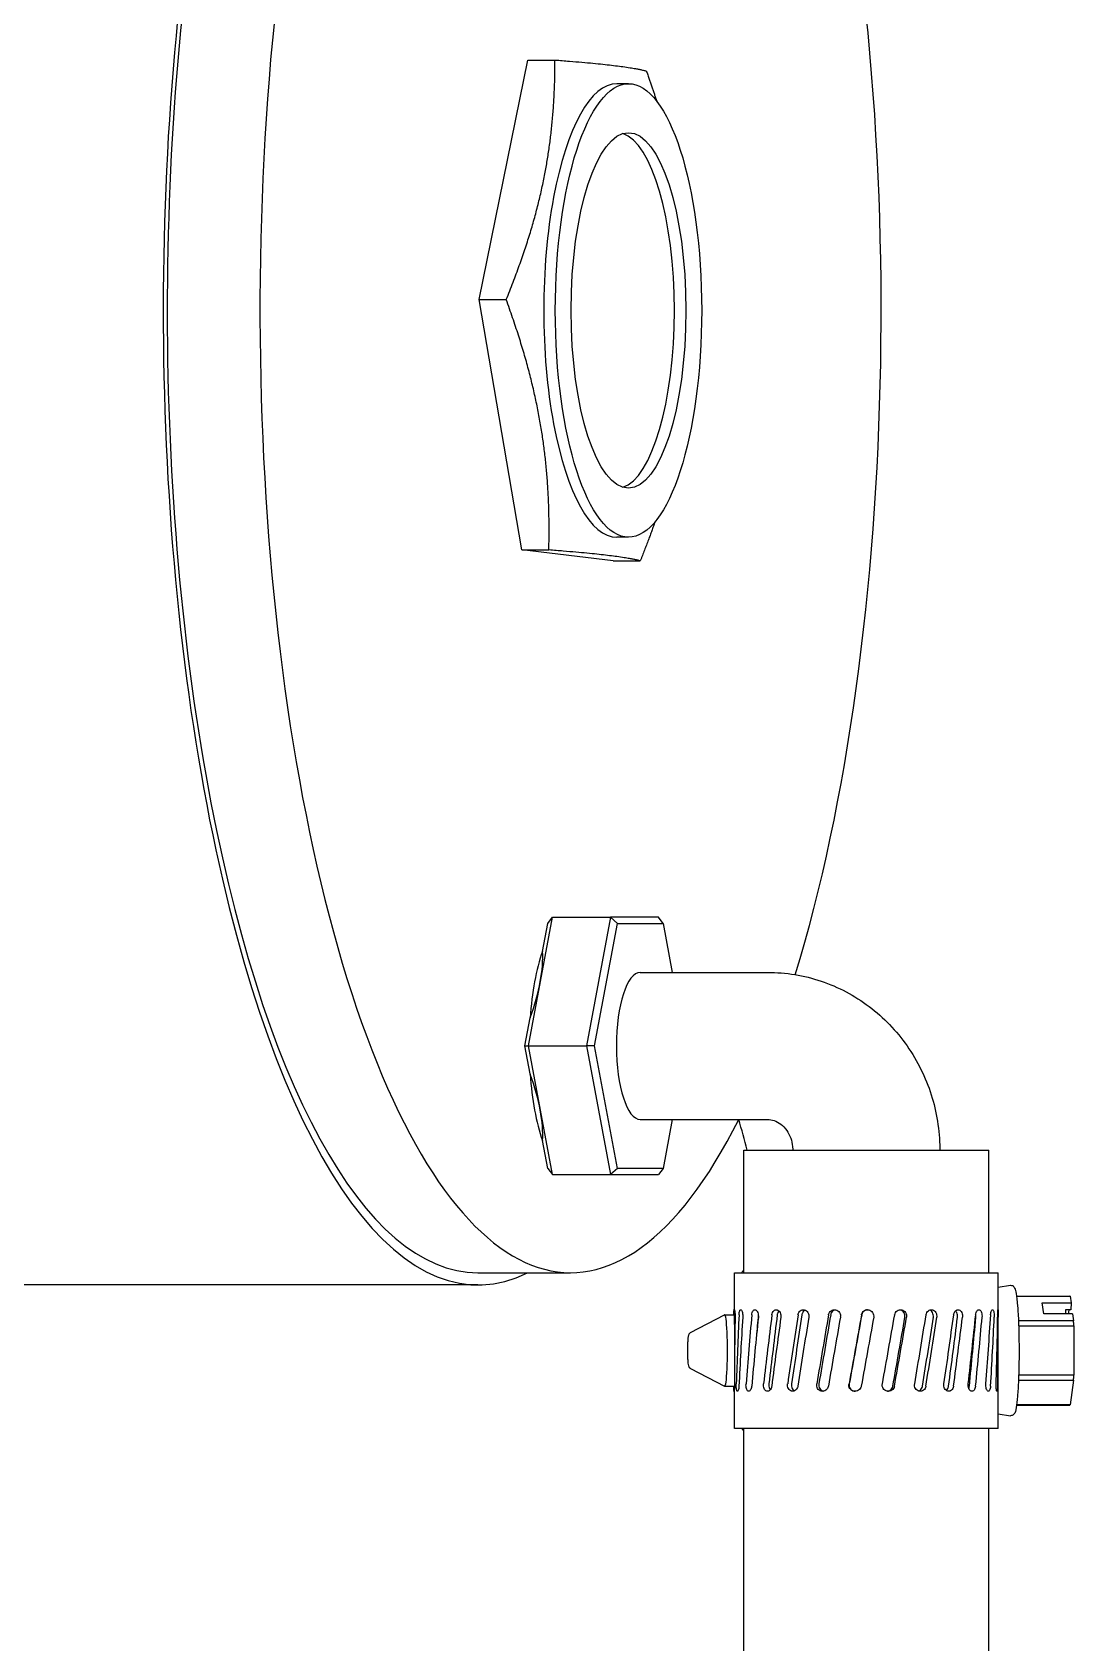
# Model space of a CAD drawing. Header units: millimetres. Extents: x -360063 to 84100, y -179792 to 59400.
# Drawn here: x 58910.1 to 58995.1, y 43916.5 to 44047.9 of the extents above; entities that cross this region are included whole.
import ezdxf

# ---------------------------------------------------------------- set-up
doc = ezdxf.new("R2010")
doc.units = ezdxf.units.MM
doc.header["$LTSCALE"] = 100
doc.layers.add('Visible', color=7, linetype='Continuous', lineweight=25)

msp = doc.modelspace()

# ---------------------------------------------------------------- linework, layer by layer
at = {"layer": 'Visible'}
for p, q in [((58946.61, 44026.05), (58950.58, 44045.6)), ((58950.58, 44045.6), (58952.79, 44045.6)), ((58958.79, 44043.67), (58957.85, 44043.67)), ((58950.09, 44005.63), (58946.61, 44026.05)), ((58946.61, 44026.05), (58948.81, 44026.05)), ((58958.79, 44006.67), (58957.85, 44006.67)), ((58957.54, 44004.74), (58950.09, 44005.63)), ((58950.09, 44005.63), (58952.29, 44005.63)), ((58957.54, 44004.74), (58959.75, 44004.74)), ((58950.62, 43965.17), (58952.58, 43975.67)), ((58952.2, 43975.17), (58952.58, 43975.67)), ((58952.58, 43975.67), (58957.31, 43975.67)), ((58957.31, 43975.67), (58955.35, 43965.17)), ((58961.23, 43975.67), (58957.31, 43975.67)), ((58957.88, 43975.17), (58957.31, 43975.67)), ((58961.61, 43975.17), (58961.23, 43975.67)), ((58951.77, 43972.88), (58952.2, 43975.17)), ((58956.01, 43965.17), (58957.88, 43975.17)), ((58957.88, 43975.17), (58961.61, 43975.17)), ((58961.61, 43975.17), (58962.35, 43971.17)), ((58959.74, 43971.17), (58970.15, 43971.17)), ((58950.33, 43965.17), (58950.76, 43967.46)), ((58950.76, 43962.88), (58950.33, 43965.17)), ((58950.33, 43965.17), (58950.62, 43965.17)), ((58952.58, 43954.67), (58950.62, 43965.17)), ((58950.62, 43965.17), (58955.35, 43965.17)), ((58956.01, 43965.17), (58955.35, 43965.17)), ((58955.35, 43965.17), (58957.31, 43954.67)), ((58957.88, 43955.17), (58956.01, 43965.17)), ((58959.74, 43959.17), (58970.15, 43959.17)), ((58962.35, 43959.17), (58961.61, 43955.17)), ((58952.2, 43955.17), (58951.77, 43957.46)), ((58968.2, 43956.67), (58988.2, 43956.67)), ((58968.2, 43946.67), (58968.2, 43956.67)), ((58988.2, 43946.67), (58988.2, 43956.67)), ((58952.2, 43955.17), (58952.58, 43954.67)), ((58952.58, 43954.67), (58957.31, 43954.67)), ((58957.88, 43955.17), (58957.31, 43954.67)), ((58957.31, 43954.67), (58961.23, 43954.67)), ((58961.61, 43955.17), (58957.88, 43955.17)), ((58961.61, 43955.17), (58961.23, 43954.67)), ((58946.49, 43946.67), (58954.06, 43946.67)), ((58967.43, 43946.67), (58988.96, 43946.67)), ((58967.43, 43942.45), (58967.43, 43946.67)), ((58988.96, 43943.4), (58988.96, 43946.67)), ((58946.49, 43945.67), (58875.51, 43945.67)), ((58988.96, 43945.48), (58989.97, 43945.64)), ((58990.46, 43944.76), (58994.84, 43944.76)), ((58990.46, 43944.76), (58994.82, 43944.76)), ((58992.69, 43943.31), (58992.56, 43944.2)), ((58992.56, 43944.2), (58994.92, 43944.2)), ((58994.84, 43944.76), (58994.92, 43944.2)), ((58994.92, 43944.2), (58994.89, 43943.63)), ((58963.86, 43941.79), (58966.63, 43943.24)), ((58966.64, 43943.24), (58967.43, 43943.24)), ((58995.12, 43942.74), (58990.62, 43942.74)), ((58995.04, 43943.31), (58992.69, 43943.31)), ((58994.46, 43943.63), (58994.45, 43943.31)), ((58994.89, 43943.63), (58994.46, 43943.63)), ((58995.04, 43943.31), (58995.12, 43942.74)), ((58988.96, 43933.97), (58988.96, 43942.65)), ((58990.64, 43942.33), (58995.14, 43942.33)), ((58995.14, 43942.33), (58995.14, 43938.31)), ((58963.86, 43938.85), (58966.63, 43937.4)), ((58990.62, 43937.9), (58995.12, 43937.9)), ((58995.14, 43938.31), (58990.64, 43938.31)), ((58995.12, 43937.9), (58994.84, 43935.88)), ((58966.64, 43937.4), (58967.43, 43937.4)), ((58967.43, 43933.97), (58967.43, 43937.17)), ((58988.96, 43935.16), (58989.97, 43935)), ((58994.84, 43935.88), (58990.46, 43935.88)), ((58990.46, 43935.87), (58994.82, 43935.87)), ((58988.96, 43933.97), (58967.43, 43933.97)), ((58968.2, 43876.87), (58968.2, 43933.97)), ((58988.2, 43876.87), (58988.2, 43933.97))]:
    msp.add_line(p, q, dxfattribs=at)
for centre, major_axis, ratio, start_param, end_param in [((58954.06, 44025.17), (0, -78.5), 0.322975, 0.808902, 2.221664), ((58946.49, 44025.17), (0, -79.5), 0.322975, 4.15579, 6.441962), ((58946.49, 44025.17), (0, -78.5), 0.322975, 4.147844, 6.283185), ((58954.06, 44025.17), (0, -78.5), 0.322975, 4.147844, 6.855288), ((58957.85, 44025.17), (0, 18.5), 0.322975, 0, 3.141593), ((58957.85, 44025.17), (0, 14.5), 0.322975, 3.242809, 6.181969), ((58954.06, 43965.17), (0, 10.48), 0.322975, 0.744132, 1.350263), ((58944.6, 43965.17), (5.99, 10.22), 0.388758, 5.157069, 5.7632), ((58959.74, 43965.17), (0, -6), 0.322975, 3.141593, 6.283185), ((58954.06, 43965.17), (0, 10.48), 0.322975, 1.79133, 2.39746), ((58944.6, 43965.17), (-5.99, 10.22), 0.388758, 3.661578, 4.267709), ((58624.49, 43800.17), (0, -476.5), 0.764292, 1.905444, 1.911004), ((58969.13, 43946.05), (0.72, 1.23), 0.878097, 1.393527, 1.57699), ((58994.82, 43940.32), (0, 4.44), 0.080642, 6.229895, 6.283185), ((58966.64, 43940.32), (0, 2.92), 0.080642, 3.099369, 6.325409), ((58978.2, 43943.18), (-0.14, -59.61), 0.180641, 4.712047, 4.772882), ((58978.2, 43937.46), (-0.14, -59.61), 0.180641, 4.619073, 4.713549), ((58978.2, 43943.18), (-2.92, -59.61), 0.173915, 4.720144, 4.814621), ((58978.2, 43937.46), (-2.92, -59.61), 0.173915, 4.62717, 4.721647), ((58978.2, 43943.18), (-5.48, -59.61), 0.155568, 4.72593, 4.820407), ((58978.2, 43937.46), (-5.48, -59.61), 0.155568, 4.632956, 4.727433), ((58978.2, 43943.18), (5.17, 56.23), 0.155568, 1.584292, 1.615566), ((58978.2, 43943.18), (-7.64, -59.61), 0.127293, 4.727958, 4.822435), ((58978.2, 43943.18), (7.21, 56.23), 0.127293, 1.586321, 1.686484), ((58978.2, 43937.46), (-7.64, -59.61), 0.127293, 4.634984, 4.729461), ((58978.2, 43943.18), (-9.29, -59.61), 0.091383, 4.72588, 4.820356), ((58978.2, 43943.18), (8.76, 56.23), 0.091383, 1.584242, 1.684405), ((58978.2, 43937.46), (-9.29, -59.61), 0.091383, 4.632906, 4.727382), ((58978.2, 43943.18), (-10.34, -59.61), 0.050322, 4.720369, 4.814846), ((58978.2, 43943.18), (9.76, 56.24), 0.050322, 1.578731, 1.678895), ((58978.2, 43937.46), (-10.34, -59.61), 0.050322, 4.627395, 4.721872), ((58978.2, 43943.18), (-10.76, -59.61), 0.006555, 4.712821, 4.807298), ((58978.2, 43943.18), (10.15, 56.24), 0.006555, 1.571183, 1.671347), ((58978.2, 43937.46), (-10.76, -59.61), 0.006555, 4.619847, 4.714324), ((58978.2, 43943.18), (-10.53, -59.61), 0.037558, 1.483708, 1.578185), ((58978.2, 43937.46), (9.94, 56.24), 0.037558, 4.718229, 4.818393), ((58978.2, 43937.46), (-10.53, -59.61), 0.037558, 1.576682, 1.671159), ((58978.2, 43943.18), (-9.67, -59.61), 0.079669, 1.489989, 1.584466), ((58978.2, 43937.46), (9.12, 56.23), 0.079669, 4.724511, 4.824674), ((58978.2, 43937.46), (-9.67, -59.61), 0.079669, 1.582963, 1.67744), ((58978.2, 43943.18), (8.19, 59.61), 0.117361, 4.634784, 4.729261), ((58978.2, 43937.46), (-7.72, -56.23), 0.117361, 1.586121, 1.686284), ((58978.2, 43937.46), (8.19, 59.61), 0.117361, 4.727758, 4.822235), ((58978.2, 43943.18), (6.16, 59.61), 0.148147, 4.633984, 4.728461), ((58978.2, 43937.46), (-5.82, -56.23), 0.148147, 1.585321, 1.685484), ((58978.2, 43937.46), (6.16, 59.61), 0.148147, 4.726958, 4.821435), ((58978.2, 43943.18), (3.7, 59.61), 0.169641, 4.629206, 4.723682), ((58978.2, 43937.46), (3.7, 59.61), 0.169641, 4.72218, 4.816656), ((58978.2, 43943.18), (0.97, 59.61), 0.179925, 4.621585, 4.716062), ((58978.2, 43937.46), (0.97, 59.61), 0.179925, 4.714559, 4.809036), ((58994.82, 43940.32), (0, 3.43), 0.080642, 0.261344, 0.513337), ((58994.82, 43940.32), (0, -4.44), 0.080642, 2.041105, 2.147685), ((58994.82, 43940.32), (0, -4.44), 0.080642, 0.993907, 1.100488), ((58994.82, 43940.32), (0, -4.44), 0.080642, 0, 0.05329), ((58969.13, 43934.59), (0.72, -1.23), 0.878097, 4.706195, 4.889658)]:
    msp.add_ellipse(centre, major_axis=major_axis, ratio=ratio, start_param=start_param, end_param=end_param, dxfattribs=at)
for major_axis in [(0, -18.5), (0, -14.5)]:
    msp.add_ellipse((58958.79, 44025.17), major_axis=major_axis, ratio=0.322975, dxfattribs=at)
for points, weights in [([(58948.81, 44026.05), (58952.79, 44035.82), (58952.79, 44045.6)], [1.12544641671, 1.29955358329, 1.12544641671]), ([(58952.79, 44045.6), (58958.5, 44045.16), (58960.24, 44044.71)], [1.12544641671, 1.29955358329, 1.12544641671]), ([(58960.24, 44044.71), (58960.7, 44043.44), (58961.09, 44042.24)], [1.12544641671, 1.14450857863, 1.15939669047]), ([(58952.29, 44005.63), (58952.54, 44015.84), (58948.81, 44026.05)], [1.12544641671, 1.29955358329, 1.12544641671]), ([(58960.95, 44007.92), (58960.41, 44006.39), (58959.75, 44004.74)], [1.16963757584, 1.1514154061, 1.12544641671]), ([(58959.75, 44004.74), (58958.01, 44005.18), (58952.29, 44005.63)], [1.12544641671, 1.29955358329, 1.12544641671])]:
    msp.add_rational_spline(points, weights, degree=2, dxfattribs=at)
for points, knots in [([(58970.15, 43971.17), (58971.63, 43971.17), (58973.11, 43970.93), (58975.92, 43969.98), (58977.24, 43969.28), (58979.62, 43967.49), (58980.67, 43966.4), (58982.38, 43963.95), (58983.05, 43962.6), (58983.95, 43959.77), (58984.18, 43958.29), (58984.2, 43956.76), (58984.2, 43956.71), (58984.2, 43956.67)], [1.570796, 1.570796, 1.570796, 1.570796, 1.879113, 1.879113, 2.189815, 2.189815, 2.503975, 2.503975, 2.818134, 2.818134, 3.132293, 3.132293, 3.141593, 3.141593, 3.141593, 3.141593]), ([(58970.15, 43959.17), (58970.33, 43959.17), (58970.51, 43959.14), (58970.87, 43959.02), (58971.05, 43958.92), (58971.4, 43958.65), (58971.57, 43958.48), (58971.84, 43958.08), (58971.95, 43957.87), (58972.11, 43957.42), (58972.16, 43957.2), (58972.19, 43956.87), (58972.2, 43956.77), (58972.2, 43956.67)], [1.570796, 1.570796, 1.570796, 1.570796, 1.884956, 1.884956, 2.199115, 2.199115, 2.513274, 2.513274, 2.788236, 2.788236, 3.03508, 3.03508, 3.141593, 3.141593, 3.141593, 3.141593]), ([(58989.97, 43945.64), (58990.02, 43945.64), (58990.08, 43945.63), (58990.17, 43945.6), (58990.2, 43945.57), (58990.27, 43945.5), (58990.29, 43945.45), (58990.36, 43945.29), (58990.4, 43945.16), (58990.47, 43944.72), (58990.51, 43944.37), (58990.58, 43943.56), (58990.61, 43943.1), (58990.65, 43942.12), (58990.66, 43941.59), (58990.67, 43940.51), (58990.67, 43939.96), (58990.66, 43938.89), (58990.64, 43938.37), (58990.6, 43937.41), (58990.57, 43936.97), (58990.51, 43936.21), (58990.47, 43935.9), (58990.38, 43935.4), (58990.41, 43935.26), (58990.18, 43935.06), (58990.16, 43935.04), (58990.07, 43935.01), (58990.02, 43935), (58989.97, 43935)], [6.271049, 6.271049, 6.271049, 6.271049, 6.316501, 6.316501, 6.366672, 6.366672, 6.459585, 6.459585, 6.709024, 6.709024, 7.061749, 7.061749, 7.387265, 7.387265, 7.709425, 7.709425, 8.030779, 8.030779, 8.352167, 8.352167, 8.674483, 8.674483, 9.000617, 9.000617, 9.353735, 9.353735, 9.39191, 9.39191, 9.436914, 9.436914, 9.436914, 9.436914]), ([(58967.43, 43943.22), (58967.43, 43943.26), (58967.43, 43943.29), (58967.43, 43943.39), (58967.43, 43943.45), (58967.43, 43943.54), (58967.43, 43943.58), (58967.44, 43943.63), (58967.44, 43943.64), (58967.45, 43943.64), (58967.45, 43943.63), (58967.46, 43943.58), (58967.47, 43943.54), (58967.48, 43943.45), (58967.48, 43943.39), (58967.49, 43943.26), (58967.49, 43943.2), (58967.49, 43943.1), (58967.49, 43943.07), (58967.49, 43943.04)], [-0.297539, -0.297539, -0.297539, -0.297539, -0.2872549, -0.2872549, -0.2681189, -0.2681189, -0.2489743, -0.2489743, -0.2298297, -0.2298297, -0.210663, -0.210663, -0.1914964, -0.1914964, -0.1723459, -0.1723459, -0.1531954, -0.1531954, -0.1443422, -0.1443422, -0.1443422, -0.1443422]), ([(58967.81, 43943.22), (58967.81, 43943.26), (58967.81, 43943.29), (58967.82, 43943.39), (58967.83, 43943.45), (58967.86, 43943.54), (58967.87, 43943.58), (58967.91, 43943.63), (58967.93, 43943.64), (58967.97, 43943.64), (58967.99, 43943.63), (58968.03, 43943.58), (58968.05, 43943.54), (58968.08, 43943.45), (58968.09, 43943.39), (58968.11, 43943.26), (58968.12, 43943.2), (58968.12, 43943.1), (58968.12, 43943.07), (58968.11, 43943.04)], [-0.297539, -0.297539, -0.297539, -0.297539, -0.2872549, -0.2872549, -0.2681189, -0.2681189, -0.2489743, -0.2489743, -0.2298297, -0.2298297, -0.2106519, -0.2106519, -0.191474, -0.191474, -0.1723347, -0.1723347, -0.1531954, -0.1531954, -0.1443419, -0.1443419, -0.1443419, -0.1443419]), ([(58968.85, 43943.22), (58968.85, 43943.26), (58968.86, 43943.29), (58968.88, 43943.39), (58968.9, 43943.45), (58968.94, 43943.54), (58968.97, 43943.58), (58969.04, 43943.63), (58969.07, 43943.64), (58969.14, 43943.64), (58969.18, 43943.63), (58969.25, 43943.58), (58969.28, 43943.54), (58969.33, 43943.45), (58969.35, 43943.39), (58969.38, 43943.26), (58969.39, 43943.2), (58969.39, 43943.1), (58969.39, 43943.07), (58969.39, 43943.04)], [-0.297539, -0.297539, -0.297539, -0.297539, -0.2872549, -0.2872549, -0.2681189, -0.2681189, -0.2489743, -0.2489743, -0.2298297, -0.2298297, -0.2106519, -0.2106519, -0.191474, -0.191474, -0.1723347, -0.1723347, -0.1531954, -0.1531954, -0.1443419, -0.1443419, -0.1443419, -0.1443419]), ([(58970.49, 43943.22), (58970.49, 43943.26), (58970.5, 43943.29), (58970.53, 43943.39), (58970.56, 43943.45), (58970.62, 43943.54), (58970.66, 43943.58), (58970.75, 43943.63), (58970.8, 43943.64), (58970.89, 43943.64), (58970.94, 43943.63), (58971.04, 43943.58), (58971.08, 43943.54), (58971.15, 43943.45), (58971.18, 43943.39), (58971.22, 43943.26), (58971.23, 43943.2), (58971.23, 43943.1), (58971.23, 43943.07), (58971.22, 43943.04)], [-0.297539, -0.297539, -0.297539, -0.297539, -0.2872549, -0.2872549, -0.2681189, -0.2681189, -0.2489743, -0.2489743, -0.2298297, -0.2298297, -0.210663, -0.210663, -0.1914964, -0.1914964, -0.1723459, -0.1723459, -0.1531954, -0.1531954, -0.1443422, -0.1443422, -0.1443422, -0.1443422]), ([(58971.07, 43943.54), (58971.05, 43943.53), (58971.04, 43943.51), (58970.99, 43943.45), (58970.97, 43943.39), (58970.94, 43943.29), (58970.93, 43943.26), (58970.93, 43943.22)], [0.2603041, 0.2603041, 0.2603041, 0.2603041, 0.26814613, 0.26814613, 0.28728214, 0.28728214, 0.29756626, 0.29756626, 0.29756626, 0.29756626]), ([(58972.62, 43943.22), (58972.63, 43943.26), (58972.64, 43943.29), (58972.67, 43943.39), (58972.71, 43943.45), (58972.78, 43943.54), (58972.83, 43943.58), (58972.94, 43943.63), (58973, 43943.64), (58973.11, 43943.64), (58973.17, 43943.63), (58973.28, 43943.58), (58973.34, 43943.54), (58973.42, 43943.45), (58973.45, 43943.39), (58973.5, 43943.26), (58973.51, 43943.2), (58973.51, 43943.1), (58973.51, 43943.07), (58973.5, 43943.04)], [-0.297539, -0.297539, -0.297539, -0.297539, -0.2872549, -0.2872549, -0.2681189, -0.2681189, -0.2489743, -0.2489743, -0.2298297, -0.2298297, -0.210663, -0.210663, -0.1914964, -0.1914964, -0.1723459, -0.1723459, -0.1531954, -0.1531954, -0.1443422, -0.1443422, -0.1443422, -0.1443422]), ([(58973.22, 43943.61), (58973.21, 43943.61), (58973.21, 43943.6), (58973.15, 43943.58), (58973.1, 43943.54), (58973.02, 43943.45), (58972.99, 43943.39), (58972.95, 43943.29), (58972.94, 43943.26), (58972.94, 43943.22)], [0.2475004, 0.2475004, 0.2475004, 0.2475004, 0.24900042, 0.24900042, 0.26814613, 0.26814613, 0.28728214, 0.28728214, 0.29756626, 0.29756626, 0.29756626, 0.29756626]), ([(58975.11, 43943.22), (58975.12, 43943.26), (58975.13, 43943.29), (58975.17, 43943.39), (58975.2, 43943.45), (58975.29, 43943.54), (58975.35, 43943.58), (58975.47, 43943.63), (58975.53, 43943.64), (58975.66, 43943.64), (58975.72, 43943.63), (58975.85, 43943.58), (58975.9, 43943.54), (58975.99, 43943.45), (58976.03, 43943.39), (58976.08, 43943.26), (58976.09, 43943.2), (58976.09, 43943.1), (58976.09, 43943.07), (58976.08, 43943.04)], [-0.297539, -0.297539, -0.297539, -0.297539, -0.2872549, -0.2872549, -0.2681189, -0.2681189, -0.2489743, -0.2489743, -0.2298297, -0.2298297, -0.210663, -0.210663, -0.1914964, -0.1914964, -0.1723459, -0.1723459, -0.1531954, -0.1531954, -0.1443422, -0.1443422, -0.1443422, -0.1443422]), ([(58975.68, 43943.63), (58975.65, 43943.63), (58975.61, 43943.62), (58975.52, 43943.58), (58975.47, 43943.54), (58975.38, 43943.45), (58975.34, 43943.39), (58975.3, 43943.29), (58975.29, 43943.26), (58975.29, 43943.22)], [0.23869404, 0.23869404, 0.23869404, 0.23869404, 0.24900042, 0.24900042, 0.26814613, 0.26814613, 0.28728214, 0.28728214, 0.29756626, 0.29756626, 0.29756626, 0.29756626]), ([(58977.8, 43943.22), (58977.81, 43943.26), (58977.82, 43943.29), (58977.86, 43943.39), (58977.9, 43943.45), (58977.99, 43943.54), (58978.04, 43943.58), (58978.17, 43943.63), (58978.24, 43943.64), (58978.36, 43943.64), (58978.43, 43943.63), (58978.56, 43943.58), (58978.61, 43943.54), (58978.7, 43943.45), (58978.74, 43943.39), (58978.8, 43943.26), (58978.81, 43943.2), (58978.81, 43943.1), (58978.81, 43943.07), (58978.8, 43943.04)], [-0.297539, -0.297539, -0.297539, -0.297539, -0.2872549, -0.2872549, -0.2681189, -0.2681189, -0.2489743, -0.2489743, -0.2298297, -0.2298297, -0.2106519, -0.2106519, -0.191474, -0.191474, -0.1723347, -0.1723347, -0.1531954, -0.1531954, -0.1443419, -0.1443419, -0.1443419, -0.1443419]), ([(58978.31, 43943.64), (58978.25, 43943.64), (58978.19, 43943.63), (58978.07, 43943.58), (58978.01, 43943.54), (58977.92, 43943.45), (58977.88, 43943.39), (58977.84, 43943.29), (58977.83, 43943.26), (58977.82, 43943.22)], [0.23099383, 0.23099383, 0.23099383, 0.23099383, 0.24900042, 0.24900042, 0.26814613, 0.26814613, 0.28728214, 0.28728214, 0.29756626, 0.29756626, 0.29756626, 0.29756626]), ([(58980.51, 43943.22), (58980.52, 43943.26), (58980.53, 43943.29), (58980.57, 43943.39), (58980.61, 43943.45), (58980.69, 43943.54), (58980.75, 43943.58), (58980.87, 43943.63), (58980.94, 43943.64), (58981.06, 43943.64), (58981.12, 43943.63), (58981.25, 43943.58), (58981.3, 43943.54), (58981.39, 43943.45), (58981.42, 43943.39), (58981.47, 43943.26), (58981.49, 43943.2), (58981.49, 43943.1), (58981.48, 43943.07), (58981.48, 43943.04)], [-0.297539, -0.297539, -0.297539, -0.297539, -0.2872549, -0.2872549, -0.2681189, -0.2681189, -0.2489743, -0.2489743, -0.2298297, -0.2298297, -0.210663, -0.210663, -0.1914964, -0.1914964, -0.1723459, -0.1723459, -0.1531954, -0.1531954, -0.1443422, -0.1443422, -0.1443422, -0.1443422]), ([(58981.35, 43943.04), (58981.35, 43943.07), (58981.35, 43943.1), (58981.35, 43943.2), (58981.34, 43943.26), (58981.29, 43943.39), (58981.26, 43943.45), (58981.17, 43943.54), (58981.11, 43943.58), (58981.02, 43943.62), (58980.97, 43943.63), (58980.93, 43943.64)], [0.14435538, 0.14435538, 0.14435538, 0.14435538, 0.15320907, 0.15320907, 0.17234884, 0.17234884, 0.1914886, 0.1914886, 0.21067165, 0.21067165, 0.22318986, 0.22318986, 0.22318986, 0.22318986]), ([(58983.08, 43943.22), (58983.08, 43943.26), (58983.09, 43943.29), (58983.13, 43943.39), (58983.16, 43943.45), (58983.24, 43943.54), (58983.29, 43943.58), (58983.4, 43943.63), (58983.46, 43943.64), (58983.57, 43943.64), (58983.63, 43943.63), (58983.74, 43943.58), (58983.79, 43943.54), (58983.86, 43943.45), (58983.9, 43943.39), (58983.94, 43943.26), (58983.95, 43943.2), (58983.95, 43943.1), (58983.95, 43943.07), (58983.95, 43943.04)], [-0.297539, -0.297539, -0.297539, -0.297539, -0.2872549, -0.2872549, -0.2681189, -0.2681189, -0.2489743, -0.2489743, -0.2298297, -0.2298297, -0.210663, -0.210663, -0.1914964, -0.1914964, -0.1723459, -0.1723459, -0.1531954, -0.1531954, -0.1443422, -0.1443422, -0.1443422, -0.1443422]), ([(58983.67, 43943.04), (58983.67, 43943.07), (58983.68, 43943.1), (58983.68, 43943.2), (58983.67, 43943.26), (58983.62, 43943.39), (58983.59, 43943.45), (58983.51, 43943.54), (58983.46, 43943.58), (58983.4, 43943.61), (58983.39, 43943.61), (58983.38, 43943.61)], [0.14435538, 0.14435538, 0.14435538, 0.14435538, 0.15320907, 0.15320907, 0.17234884, 0.17234884, 0.1914886, 0.1914886, 0.21067165, 0.21067165, 0.21427287, 0.21427287, 0.21427287, 0.21427287]), ([(58985.33, 43943.22), (58985.33, 43943.26), (58985.34, 43943.29), (58985.37, 43943.39), (58985.4, 43943.45), (58985.47, 43943.54), (58985.51, 43943.58), (58985.6, 43943.63), (58985.65, 43943.64), (58985.74, 43943.64), (58985.79, 43943.63), (58985.88, 43943.58), (58985.92, 43943.54), (58985.98, 43943.45), (58986.01, 43943.39), (58986.04, 43943.26), (58986.05, 43943.2), (58986.05, 43943.1), (58986.05, 43943.07), (58986.05, 43943.04)], [-0.297539, -0.297539, -0.297539, -0.297539, -0.2872549, -0.2872549, -0.2681189, -0.2681189, -0.2489743, -0.2489743, -0.2298297, -0.2298297, -0.210663, -0.210663, -0.1914964, -0.1914964, -0.1723459, -0.1723459, -0.1531954, -0.1531954, -0.1443422, -0.1443422, -0.1443422, -0.1443422]), ([(58985.64, 43943.04), (58985.64, 43943.07), (58985.65, 43943.1), (58985.65, 43943.2), (58985.64, 43943.26), (58985.6, 43943.39), (58985.58, 43943.45), (58985.53, 43943.51), (58985.51, 43943.54), (58985.49, 43943.55)], [0.14435564, 0.14435564, 0.14435564, 0.14435564, 0.15320907, 0.15320907, 0.17236141, 0.17236141, 0.19151376, 0.19151376, 0.20132002, 0.20132002, 0.20132002, 0.20132002]), ([(58987.12, 43943.22), (58987.13, 43943.26), (58987.13, 43943.29), (58987.16, 43943.39), (58987.18, 43943.45), (58987.23, 43943.54), (58987.26, 43943.58), (58987.32, 43943.63), (58987.36, 43943.64), (58987.43, 43943.64), (58987.46, 43943.63), (58987.53, 43943.58), (58987.55, 43943.54), (58987.6, 43943.45), (58987.62, 43943.39), (58987.64, 43943.26), (58987.65, 43943.2), (58987.65, 43943.1), (58987.65, 43943.07), (58987.64, 43943.04)], [-0.297539, -0.297539, -0.297539, -0.297539, -0.2872549, -0.2872549, -0.2681189, -0.2681189, -0.2489743, -0.2489743, -0.2298297, -0.2298297, -0.210663, -0.210663, -0.1914964, -0.1914964, -0.1723459, -0.1723459, -0.1531954, -0.1531954, -0.1443422, -0.1443422, -0.1443422, -0.1443422]), ([(58987.14, 43943.04), (58987.14, 43943.07), (58987.14, 43943.1), (58987.14, 43943.18), (58987.14, 43943.23), (58987.13, 43943.28)], [0.14435538, 0.14435538, 0.14435538, 0.14435538, 0.15320907, 0.15320907, 0.16725193, 0.16725193, 0.16725193, 0.16725193]), ([(58988.35, 43943.22), (58988.35, 43943.26), (58988.35, 43943.29), (58988.37, 43943.39), (58988.38, 43943.45), (58988.41, 43943.54), (58988.43, 43943.58), (58988.47, 43943.63), (58988.49, 43943.64), (58988.52, 43943.64), (58988.54, 43943.63), (58988.58, 43943.58), (58988.59, 43943.54), (58988.61, 43943.45), (58988.62, 43943.39), (58988.64, 43943.26), (58988.64, 43943.2), (58988.64, 43943.1), (58988.64, 43943.07), (58988.64, 43943.04)], [-0.297539, -0.297539, -0.297539, -0.297539, -0.2872549, -0.2872549, -0.2681189, -0.2681189, -0.2489743, -0.2489743, -0.2298297, -0.2298297, -0.2106519, -0.2106519, -0.191474, -0.191474, -0.1723347, -0.1723347, -0.1531954, -0.1531954, -0.1443419, -0.1443419, -0.1443419, -0.1443419]), ([(58988.92, 43943.22), (58988.93, 43943.26), (58988.93, 43943.29), (58988.93, 43943.39), (58988.93, 43943.45), (58988.94, 43943.54), (58988.94, 43943.58), (58988.95, 43943.63), (58988.95, 43943.64), (58988.96, 43943.64), (58988.96, 43943.63), (58988.96, 43943.58), (58988.96, 43943.54), (58988.96, 43943.45), (58988.96, 43943.39), (58988.96, 43943.26), (58988.96, 43943.2), (58988.96, 43943.1), (58988.96, 43943.07), (58988.96, 43943.04)], [-0.297539, -0.297539, -0.297539, -0.297539, -0.2872549, -0.2872549, -0.2681189, -0.2681189, -0.2489743, -0.2489743, -0.2298297, -0.2298297, -0.210663, -0.210663, -0.1914964, -0.1914964, -0.1723459, -0.1723459, -0.1531954, -0.1531954, -0.1443422, -0.1443422, -0.1443422, -0.1443422]), ([(58963.86, 43938.85), (58963.84, 43938.87), (58963.82, 43938.88), (58963.78, 43938.91), (58963.77, 43938.93), (58963.75, 43938.96), (58963.74, 43938.98), (58963.72, 43939.03), (58963.71, 43939.05), (58963.69, 43939.14), (58963.68, 43939.2), (58963.66, 43939.38), (58963.65, 43939.49), (58963.64, 43939.74), (58963.63, 43939.87), (58963.63, 43940.14), (58963.63, 43940.28), (58963.63, 43940.55), (58963.63, 43940.69), (58963.64, 43940.94), (58963.65, 43941.06), (58963.66, 43941.27), (58963.67, 43941.37), (58963.69, 43941.49), (58963.7, 43941.53), (58963.71, 43941.6), (58963.72, 43941.62), (58963.74, 43941.67), (58963.75, 43941.68), (58963.78, 43941.72), (58963.8, 43941.75), (58963.84, 43941.78), (58963.85, 43941.78), (58963.86, 43941.79)], [3.183817, 3.183817, 3.183817, 3.183817, 3.217403, 3.217403, 3.260468, 3.260468, 3.322756, 3.322756, 3.458539, 3.458539, 3.764254, 3.764254, 4.130353, 4.130353, 4.462066, 4.462066, 4.788175, 4.788175, 5.113488, 5.113488, 5.441217, 5.441217, 5.779581, 5.779581, 5.986445, 5.986445, 6.113703, 6.113703, 6.171326, 6.171326, 6.22941, 6.22941, 6.240961, 6.240961, 6.240961, 6.240961]), ([(58967.8, 43937.42), (58967.8, 43937.38), (58967.8, 43937.35), (58967.79, 43937.25), (58967.78, 43937.19), (58967.75, 43937.1), (58967.74, 43937.06), (58967.71, 43937.01), (58967.7, 43937), (58967.67, 43937), (58967.65, 43937.01), (58967.63, 43937.06), (58967.62, 43937.1), (58967.6, 43937.19), (58967.59, 43937.25), (58967.59, 43937.38), (58967.58, 43937.44), (58967.58, 43937.51), (58967.58, 43937.54), (58967.58, 43937.57), (58967.58, 43937.6)], [-0.1443435, -0.1443435, -0.1443435, -0.1443435, -0.1340595, -0.1340595, -0.1149235, -0.1149235, -0.0957789, -0.0957789, -0.0766343, -0.0766343, -0.0574676, -0.0574676, -0.038301, -0.038301, -0.0191505, -0.0191505, 0, 0, 0, 0.0088533, 0.0088533, 0.0088533, 0.0088533]), ([(58968.84, 43937.42), (58968.84, 43937.38), (58968.83, 43937.35), (58968.81, 43937.25), (58968.79, 43937.19), (58968.75, 43937.1), (58968.72, 43937.06), (58968.66, 43937.01), (58968.63, 43937), (58968.57, 43937), (58968.54, 43937.01), (58968.49, 43937.06), (58968.46, 43937.1), (58968.43, 43937.19), (58968.41, 43937.25), (58968.39, 43937.38), (58968.38, 43937.44), (58968.38, 43937.51), (58968.38, 43937.54), (58968.38, 43937.57), (58968.39, 43937.6)], [-0.1443435, -0.1443435, -0.1443435, -0.1443435, -0.1340595, -0.1340595, -0.1149235, -0.1149235, -0.0957789, -0.0957789, -0.0766343, -0.0766343, -0.0574676, -0.0574676, -0.038301, -0.038301, -0.0191505, -0.0191505, 0, 0, 0, 0.0088533, 0.0088533, 0.0088533, 0.0088533]), ([(58970.48, 43937.42), (58970.47, 43937.38), (58970.47, 43937.35), (58970.44, 43937.25), (58970.41, 43937.19), (58970.35, 43937.1), (58970.31, 43937.06), (58970.23, 43937.01), (58970.18, 43937), (58970.1, 43937), (58970.05, 43937.01), (58969.97, 43937.06), (58969.93, 43937.1), (58969.87, 43937.19), (58969.85, 43937.25), (58969.82, 43937.38), (58969.81, 43937.44), (58969.81, 43937.51), (58969.81, 43937.54), (58969.81, 43937.57), (58969.81, 43937.6)], [-0.1443435, -0.1443435, -0.1443435, -0.1443435, -0.1340594, -0.1340594, -0.1149235, -0.1149235, -0.0957789, -0.0957789, -0.0766343, -0.0766343, -0.0574564, -0.0574564, -0.0382786, -0.0382786, -0.0191393, -0.0191393, 0, 0, 0, 0.0088535, 0.0088535, 0.0088535, 0.0088535]), ([(58970.25, 43937.6), (58970.25, 43937.57), (58970.25, 43937.54), (58970.25, 43937.51), (58970.25, 43937.44), (58970.26, 43937.38), (58970.29, 43937.25), (58970.31, 43937.19), (58970.35, 43937.14), (58970.35, 43937.13), (58970.36, 43937.12)], [0.29756445, 0.29756445, 0.29756445, 0.29756445, 0.30641814, 0.30641814, 0.30641814, 0.32555791, 0.32555791, 0.34469767, 0.34469767, 0.34870979, 0.34870979, 0.34870979, 0.34870979]), ([(58972.61, 43937.42), (58972.6, 43937.38), (58972.6, 43937.35), (58972.56, 43937.25), (58972.53, 43937.19), (58972.45, 43937.1), (58972.4, 43937.06), (58972.3, 43937.01), (58972.24, 43937), (58972.13, 43937), (58972.08, 43937.01), (58971.98, 43937.06), (58971.93, 43937.1), (58971.86, 43937.19), (58971.82, 43937.25), (58971.78, 43937.38), (58971.77, 43937.44), (58971.77, 43937.51), (58971.77, 43937.54), (58971.77, 43937.57), (58971.78, 43937.6)], [-0.1443435, -0.1443435, -0.1443435, -0.1443435, -0.1340594, -0.1340594, -0.1149235, -0.1149235, -0.0957789, -0.0957789, -0.0766343, -0.0766343, -0.0574564, -0.0574564, -0.0382786, -0.0382786, -0.0191393, -0.0191393, 0, 0, 0, 0.0088535, 0.0088535, 0.0088535, 0.0088535]), ([(58972.1, 43937.6), (58972.09, 43937.57), (58972.09, 43937.54), (58972.09, 43937.51), (58972.09, 43937.44), (58972.1, 43937.38), (58972.14, 43937.25), (58972.17, 43937.19), (58972.25, 43937.1), (58972.29, 43937.06), (58972.34, 43937.04), (58972.35, 43937.04), (58972.35, 43937.04)], [0.29756471, 0.29756471, 0.29756471, 0.29756471, 0.30641814, 0.30641814, 0.30641814, 0.32557049, 0.32557049, 0.34472283, 0.34472283, 0.3638933, 0.3638933, 0.36429896, 0.36429896, 0.36429896, 0.36429896]), ([(58975.1, 43937.42), (58975.09, 43937.38), (58975.08, 43937.35), (58975.04, 43937.25), (58975.01, 43937.19), (58974.92, 43937.1), (58974.87, 43937.06), (58974.75, 43937.01), (58974.68, 43937), (58974.56, 43937), (58974.5, 43937.01), (58974.38, 43937.06), (58974.33, 43937.1), (58974.24, 43937.19), (58974.21, 43937.25), (58974.16, 43937.38), (58974.15, 43937.44), (58974.15, 43937.51), (58974.15, 43937.54), (58974.15, 43937.57), (58974.15, 43937.6)], [-0.1443435, -0.1443435, -0.1443435, -0.1443435, -0.1340594, -0.1340594, -0.1149235, -0.1149235, -0.0957789, -0.0957789, -0.0766343, -0.0766343, -0.0574564, -0.0574564, -0.0382786, -0.0382786, -0.0191393, -0.0191393, 0, 0, 0, 0.0088535, 0.0088535, 0.0088535, 0.0088535]), ([(58974.33, 43937.6), (58974.32, 43937.57), (58974.32, 43937.54), (58974.32, 43937.51), (58974.32, 43937.44), (58974.33, 43937.38), (58974.38, 43937.25), (58974.42, 43937.19), (58974.5, 43937.1), (58974.56, 43937.06), (58974.65, 43937.02), (58974.68, 43937.01), (58974.71, 43937.01)], [0.29756471, 0.29756471, 0.29756471, 0.29756471, 0.30641814, 0.30641814, 0.30641814, 0.32557049, 0.32557049, 0.34472283, 0.34472283, 0.3638933, 0.3638933, 0.37396113, 0.37396113, 0.37396113, 0.37396113]), ([(58977.78, 43937.42), (58977.78, 43937.38), (58977.77, 43937.35), (58977.73, 43937.25), (58977.69, 43937.19), (58977.6, 43937.1), (58977.54, 43937.06), (58977.42, 43937.01), (58977.35, 43937), (58977.22, 43937), (58977.15, 43937.01), (58977.03, 43937.06), (58976.97, 43937.1), (58976.88, 43937.19), (58976.84, 43937.25), (58976.79, 43937.38), (58976.78, 43937.44), (58976.78, 43937.51), (58976.78, 43937.54), (58976.78, 43937.57), (58976.79, 43937.6)], [-0.1443435, -0.1443435, -0.1443435, -0.1443435, -0.1340595, -0.1340595, -0.1149235, -0.1149235, -0.0957789, -0.0957789, -0.0766343, -0.0766343, -0.0574676, -0.0574676, -0.038301, -0.038301, -0.0191505, -0.0191505, 0, 0, 0, 0.0088533, 0.0088533, 0.0088533, 0.0088533]), ([(58976.81, 43937.6), (58976.8, 43937.57), (58976.8, 43937.54), (58976.8, 43937.51), (58976.8, 43937.44), (58976.81, 43937.38), (58976.87, 43937.25), (58976.9, 43937.19), (58976.99, 43937.1), (58977.05, 43937.06), (58977.17, 43937.01), (58977.24, 43937), (58977.3, 43937)], [0.29756471, 0.29756471, 0.29756471, 0.29756471, 0.30641814, 0.30641814, 0.30641814, 0.32557049, 0.32557049, 0.34472283, 0.34472283, 0.3638933, 0.3638933, 0.38192041, 0.38192041, 0.38192041, 0.38192041]), ([(58980.5, 43937.42), (58980.49, 43937.38), (58980.48, 43937.35), (58980.44, 43937.25), (58980.4, 43937.19), (58980.31, 43937.1), (58980.26, 43937.06), (58980.14, 43937.01), (58980.07, 43937), (58979.94, 43937), (58979.87, 43937.01), (58979.75, 43937.06), (58979.69, 43937.1), (58979.6, 43937.19), (58979.57, 43937.25), (58979.51, 43937.38), (58979.5, 43937.44), (58979.5, 43937.51), (58979.5, 43937.54), (58979.5, 43937.57), (58979.51, 43937.6)], [-0.1443435, -0.1443435, -0.1443435, -0.1443435, -0.1340594, -0.1340594, -0.1149235, -0.1149235, -0.0957789, -0.0957789, -0.0766343, -0.0766343, -0.0574564, -0.0574564, -0.0382786, -0.0382786, -0.0191393, -0.0191393, 0, 0, 0, 0.0088535, 0.0088535, 0.0088535, 0.0088535]), ([(58983.06, 43937.42), (58983.06, 43937.38), (58983.05, 43937.35), (58983.01, 43937.25), (58982.98, 43937.19), (58982.9, 43937.1), (58982.84, 43937.06), (58982.73, 43937.01), (58982.67, 43937), (58982.55, 43937), (58982.49, 43937.01), (58982.37, 43937.06), (58982.32, 43937.1), (58982.24, 43937.19), (58982.2, 43937.25), (58982.15, 43937.38), (58982.14, 43937.44), (58982.14, 43937.51), (58982.14, 43937.54), (58982.14, 43937.57), (58982.15, 43937.6)], [-0.1443435, -0.1443435, -0.1443435, -0.1443435, -0.1340594, -0.1340594, -0.1149235, -0.1149235, -0.0957789, -0.0957789, -0.0766343, -0.0766343, -0.0574564, -0.0574564, -0.0382786, -0.0382786, -0.0191393, -0.0191393, 0, 0, 0, 0.0088535, 0.0088535, 0.0088535, 0.0088535]), ([(58985.32, 43937.42), (58985.31, 43937.38), (58985.3, 43937.35), (58985.27, 43937.25), (58985.24, 43937.19), (58985.18, 43937.1), (58985.13, 43937.06), (58985.04, 43937.01), (58984.98, 43937), (58984.88, 43937), (58984.83, 43937.01), (58984.73, 43937.06), (58984.68, 43937.1), (58984.61, 43937.19), (58984.58, 43937.25), (58984.54, 43937.38), (58984.53, 43937.44), (58984.53, 43937.51), (58984.53, 43937.54), (58984.53, 43937.57), (58984.53, 43937.6)], [-0.1443435, -0.1443435, -0.1443435, -0.1443435, -0.1340594, -0.1340594, -0.1149235, -0.1149235, -0.0957789, -0.0957789, -0.0766343, -0.0766343, -0.0574564, -0.0574564, -0.0382786, -0.0382786, -0.0191393, -0.0191393, 0, 0, 0, 0.0088535, 0.0088535, 0.0088535, 0.0088535]), ([(58987.11, 43937.42), (58987.11, 43937.38), (58987.11, 43937.35), (58987.08, 43937.25), (58987.06, 43937.19), (58987.01, 43937.1), (58986.98, 43937.06), (58986.9, 43937.01), (58986.86, 43937), (58986.79, 43937), (58986.75, 43937.01), (58986.67, 43937.06), (58986.63, 43937.1), (58986.58, 43937.19), (58986.55, 43937.25), (58986.52, 43937.38), (58986.51, 43937.44), (58986.51, 43937.51), (58986.51, 43937.54), (58986.51, 43937.57), (58986.52, 43937.6)], [-0.1443435, -0.1443435, -0.1443435, -0.1443435, -0.1340594, -0.1340594, -0.1149235, -0.1149235, -0.0957789, -0.0957789, -0.0766343, -0.0766343, -0.0574564, -0.0574564, -0.0382786, -0.0382786, -0.0191393, -0.0191393, 0, 0, 0, 0.0088535, 0.0088535, 0.0088535, 0.0088535]), ([(58988.34, 43937.42), (58988.34, 43937.38), (58988.34, 43937.35), (58988.32, 43937.25), (58988.31, 43937.19), (58988.28, 43937.1), (58988.26, 43937.06), (58988.21, 43937.01), (58988.19, 43937), (58988.14, 43937), (58988.11, 43937.01), (58988.07, 43937.06), (58988.04, 43937.1), (58988, 43937.19), (58987.99, 43937.25), (58987.97, 43937.38), (58987.96, 43937.44), (58987.96, 43937.51), (58987.96, 43937.54), (58987.96, 43937.57), (58987.96, 43937.6)], [-0.1443435, -0.1443435, -0.1443435, -0.1443435, -0.1340595, -0.1340595, -0.1149235, -0.1149235, -0.0957789, -0.0957789, -0.0766343, -0.0766343, -0.0574676, -0.0574676, -0.038301, -0.038301, -0.0191505, -0.0191505, 0, 0, 0, 0.0088533, 0.0088533, 0.0088533, 0.0088533]), ([(58988.92, 43937.42), (58988.92, 43937.38), (58988.92, 43937.35), (58988.92, 43937.25), (58988.91, 43937.19), (58988.91, 43937.1), (58988.9, 43937.06), (58988.88, 43937.01), (58988.88, 43937), (58988.86, 43937), (58988.85, 43937.01), (58988.83, 43937.06), (58988.82, 43937.1), (58988.81, 43937.19), (58988.8, 43937.25), (58988.79, 43937.38), (58988.79, 43937.44), (58988.79, 43937.51), (58988.79, 43937.54), (58988.79, 43937.57), (58988.79, 43937.6)], [-0.1443435, -0.1443435, -0.1443435, -0.1443435, -0.1340594, -0.1340594, -0.1149235, -0.1149235, -0.0957789, -0.0957789, -0.0766343, -0.0766343, -0.0574564, -0.0574564, -0.0382786, -0.0382786, -0.0191393, -0.0191393, 0, 0, 0, 0.0088535, 0.0088535, 0.0088535, 0.0088535]), ([(58967.43, 43937.42), (58967.43, 43937.38), (58967.43, 43937.35), (58967.43, 43937.26), (58967.43, 43937.21), (58967.43, 43937.17)], [-0.14434354, -0.14434354, -0.14434354, -0.14434354, -0.13405945, -0.13405945, -0.11754122, -0.11754122, -0.11754122, -0.11754122]), ([(58979.94, 43937), (58979.98, 43937.01), (58980.03, 43937.02), (58980.13, 43937.06), (58980.18, 43937.1), (58980.27, 43937.19), (58980.31, 43937.25), (58980.35, 43937.35), (58980.36, 43937.38), (58980.37, 43937.42)], [0.38958685, 0.38958685, 0.38958685, 0.38958685, 0.40220949, 0.40220949, 0.42135521, 0.42135521, 0.44049121, 0.44049121, 0.45077533, 0.45077533, 0.45077533, 0.45077533]), ([(58982.47, 43937.02), (58982.49, 43937.03), (58982.5, 43937.03), (58982.57, 43937.06), (58982.62, 43937.1), (58982.7, 43937.19), (58982.74, 43937.25), (58982.77, 43937.35), (58982.78, 43937.38), (58982.79, 43937.42)], [0.39787501, 0.39787501, 0.39787501, 0.39787501, 0.40220949, 0.40220949, 0.42135521, 0.42135521, 0.44049121, 0.44049121, 0.45077533, 0.45077533, 0.45077533, 0.45077533]), ([(58984.73, 43937.07), (58984.76, 43937.09), (58984.78, 43937.12), (58984.84, 43937.19), (58984.87, 43937.25), (58984.9, 43937.35), (58984.91, 43937.38), (58984.91, 43937.42)], [0.40896347, 0.40896347, 0.40896347, 0.40896347, 0.4213552, 0.4213552, 0.44049121, 0.44049121, 0.45077533, 0.45077533, 0.45077533, 0.45077533]), ([(58986.57, 43937.22), (58986.58, 43937.25), (58986.59, 43937.28), (58986.6, 43937.35), (58986.61, 43937.38), (58986.61, 43937.42)], [0.43094243, 0.43094243, 0.43094243, 0.43094243, 0.44049121, 0.44049121, 0.45077533, 0.45077533, 0.45077533, 0.45077533])]:
    msp.add_open_spline(points, degree=3, knots=knots, dxfattribs=at)
for points in [[(58967.38, 43943.24), (58967.39, 43943.43), (58967.41, 43943.61), (58967.43, 43943.78)], [(58969.38, 43943.26), (58969.38, 43943.24), (58969.38, 43943.23), (58969.38, 43943.22)], [(58967.43, 43936.86), (58967.41, 43937.03), (58967.39, 43937.21), (58967.38, 43937.4)]]:
    msp.add_open_spline(points, degree=3, dxfattribs=at)

doc.saveas('drawing.dxf')
